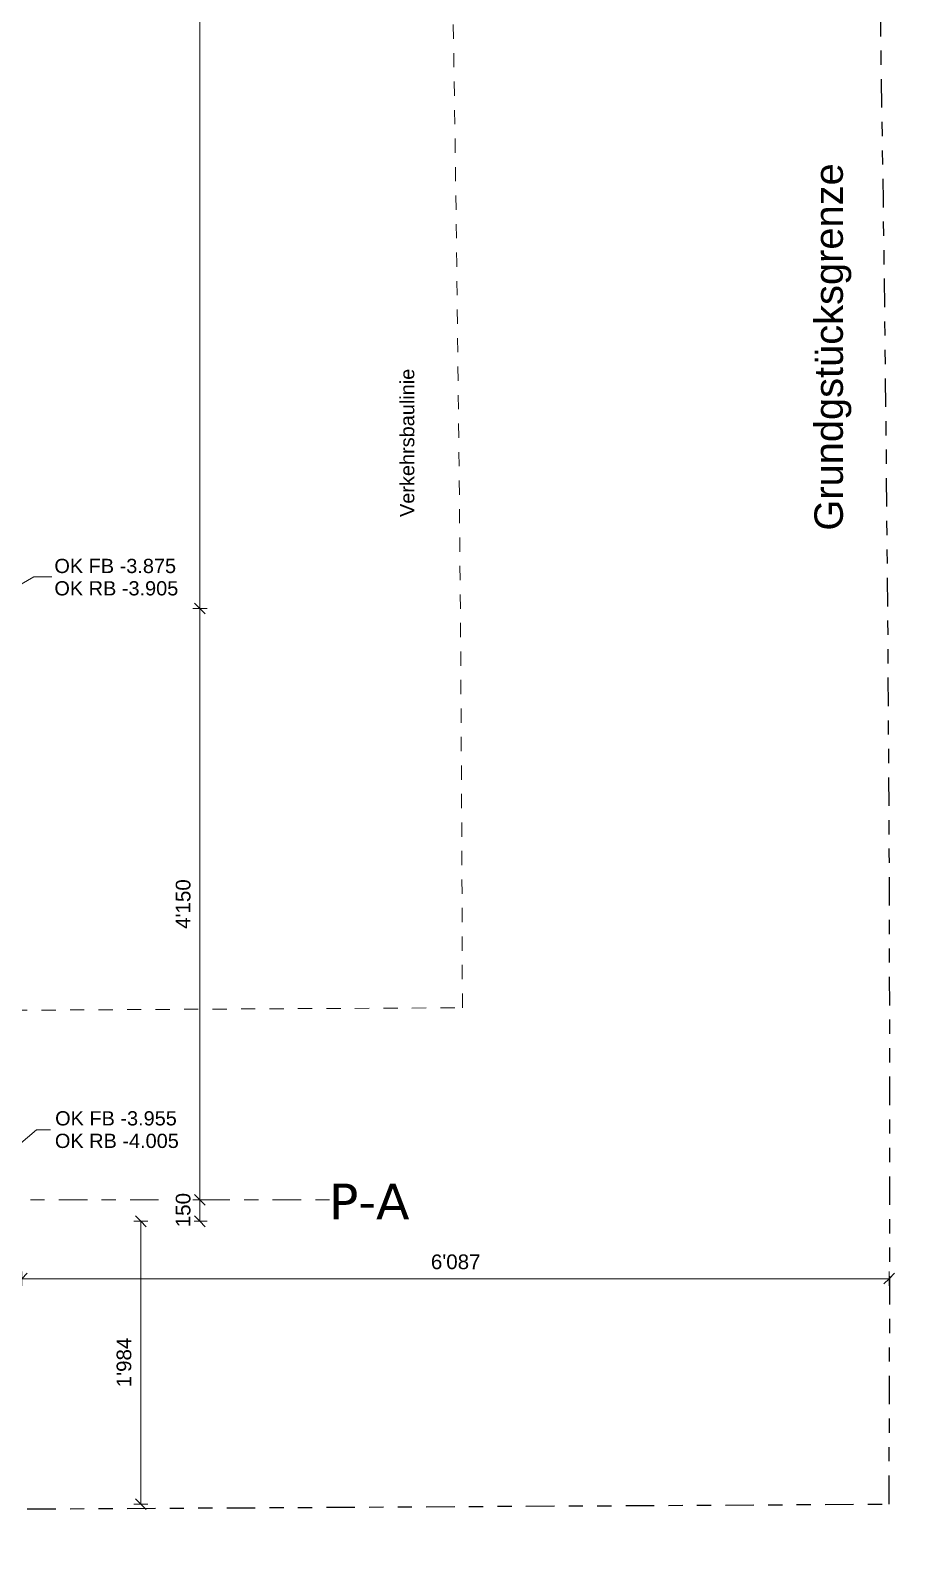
# Model space of a CAD drawing. Header units: metres. Extents: x -35.6 to 33, y -21.5 to 5.9.
# Drawn here: x 25.81 to 31.88, y -20.09 to -9.38 of the extents above; entities that cross this region are included whole.
import ezdxf

# ---------------------------------------------------------------- set-up
doc = ezdxf.new("R2010")
doc.units = ezdxf.units.M
for name, pattern in [('_Grundgrenze_', [0.45, 0.2, -0.05, 0.05, -0.05, 0.05, -0.05]), ('_Rasterlinie_', [0.375, 0.2, -0.05, 0.075, -0.05]), ('_Strichliert - Fein_', [0.15, 0.1, -0.05])]:
    doc.linetypes.add(name, pattern=pattern)
for name, color, linetype, lineweight in [('A-____-____-DIMS', 7, 'Continuous', 5), ('A-____-____-DIMS-50', 7, 'Continuous', 5), ('G-____-____-DIMS', 7, 'Continuous', 5), ('S-GRID-____-OTLN', 7, 'Continuous', 5), ('Text', 7, 'Continuous', 5)]:
    doc.layers.add(name, color=color, linetype=linetype, lineweight=lineweight)
for name, color, linetype, lineweight, true_color in [('A-DETL-____-OTLN', 5, 'Continuous', 9, 0x0000ff), ('C-PROP-LINE-OTLN', 7, '_Grundgrenze_', 25, 0x800000), ('S-GRID-____-IDEN', 7, 'Continuous', 9, 0x5555aa)]:
    doc.layers.add(name, color=color, linetype=linetype, lineweight=lineweight, true_color=true_color)
doc.styles.add('Arial', font='arial.ttf', dxfattribs={"height": 0.1})
doc.styles.add('Arial_6', font='arial.ttf', dxfattribs={"height": 0.2})
doc.styles.add('Arial_B', font='arial.ttf', dxfattribs={"height": 0.103175})
doc.styles.add('Verdana_B', font='verdana.ttf', dxfattribs={"height": 0.25})
doc.dimstyles.new('SUB_Rohbau', dxfattribs={"dimscale": 0.3048, "dimtxt": 0.102026, "dimasz": 0.246063, "dimexe": 0.164042, "dimexo": 0.0625, "dimgap": 0.123031, "dimtad": 1, "dimdec": 0, "dimlfac": 1000, "dimzin": 0, "dimdsep": 46, "dimtxsty": 'Arial_B', "dimblk1": 'OBLIQUE', "dimblk2": 'OBLIQUE', "dimsah": 1, "dimcen": 0.09, "dimazin": 0, "dimtfac": 1, "dimtdec": 4, "dimtix": 1, "dimtmove": 0, "dimatfit": 3, "dimfxl": 0.164042, "dimfxlon": 1, "dimtvp": 1, "dimtfill": 1, "dimtolj": 1, "dimtzin": 0, "dimarcsym": 2})

# ---------------------------------------------------------------- blocks, each defined once
blk = doc.blocks.new('Family - ___-13919876--01_UG_OK_FFB_AF_ru')
at = {"layer": 'C-PROP-LINE-OTLN'}
blk.add_line((-33.709, -20.085), (31.839, -19.718), dxfattribs=at)
blk.add_arc((-457.912, -17.292), 489.757, 359.71622, 2.56917, dxfattribs=at)
blk = doc.blocks.new('DIMBLOCK17--01_UG_OK_FFB_AF_ru')
at = {"layer": 'A-____-____-DIMS-50'}
for p, q in [((27.002, -17.583), (26.964, -17.546)), ((27.002, -17.583), (26.952, -17.583)), ((27.002, -17.733), (27.002, -17.583)), ((27.002, -17.583), (27.039, -17.621)), ((27.002, -17.583), (27.052, -17.583)), ((27.002, -17.733), (26.952, -17.733)), ((27.002, -17.733), (26.964, -17.696)), ((27.002, -17.733), (27.039, -17.771)), ((27.002, -17.733), (27.052, -17.733))]:
    blk.add_line(p, q, dxfattribs=at)
at = {"layer": 'A-____-____-DIMS-50', "color": 0, "insert": (26.832, -17.775), "char_height": 0.1032, "width": 0.27984, "attachment_point": 1, "rotation": 90, "line_spacing_factor": 0.941778, "style": 'Arial_B', "bg_fill": 3, "box_fill_scale": 1.25, "bg_fill_color": 256, "bg_fill_true_color": 13158600, "bg_fill_transparency": 0}
blk.add_mtext('150', dxfattribs=at)
blk = doc.blocks.new('_Oblique')
at = {"color": 0, "linetype": 'ByBlock', "lineweight": -2}
blk.add_line((-0.5, -0.5), (0.5, 0.5), dxfattribs=at)
blk = doc.blocks.new('DIMBLOCK18--01_UG_OK_FFB_AF_ru')
at = {"layer": 'A-____-____-DIMS-50'}
for p, q in [((27.002, -13.433), (26.952, -13.433)), ((27.002, -13.433), (26.964, -13.396)), ((27.002, -17.583), (27.002, -13.433)), ((27.002, -13.433), (27.039, -13.471)), ((27.002, -13.433), (27.052, -13.433)), ((27.002, -17.583), (26.964, -17.546)), ((27.002, -17.583), (26.952, -17.583)), ((27.002, -17.583), (27.039, -17.621)), ((27.002, -17.583), (27.052, -17.583))]:
    blk.add_line(p, q, dxfattribs=at)
at = {"layer": 'A-____-____-DIMS-50', "color": 0, "insert": (26.832, -15.681), "char_height": 0.1032, "width": 0.41393, "attachment_point": 1, "rotation": 90, "line_spacing_factor": 0.941778, "style": 'Arial_B', "bg_fill": 3, "box_fill_scale": 1.25, "bg_fill_color": 256, "bg_fill_true_color": 13158600, "bg_fill_transparency": 0}
blk.add_mtext("4'150", dxfattribs=at)
blk = doc.blocks.new('DIMBLOCK19--01_UG_OK_FFB_AF_ru')
at = {"layer": 'A-____-____-DIMS-50'}
for p, q in [((27.002, -4.623), (26.964, -4.586)), ((27.002, -4.623), (26.952, -4.623)), ((27.002, -13.433), (27.002, -4.623)), ((27.002, -4.623), (27.039, -4.661)), ((27.002, -4.623), (27.052, -4.623)), ((27.002, -13.433), (26.952, -13.433)), ((27.002, -13.433), (26.964, -13.396)), ((27.002, -13.433), (27.039, -13.471)), ((27.002, -13.433), (27.052, -13.433))]:
    blk.add_line(p, q, dxfattribs=at)
at = {"layer": 'A-____-____-DIMS-50', "color": 0, "insert": (26.832, -9.201), "char_height": 0.1032, "width": 0.41393, "attachment_point": 1, "rotation": 90, "line_spacing_factor": 0.941778, "style": 'Arial_B', "bg_fill": 3, "box_fill_scale": 1.25, "bg_fill_color": 256, "bg_fill_true_color": 13158600, "bg_fill_transparency": 0}
blk.add_mtext("8'810", dxfattribs=at)
blk = doc.blocks.new('DIMBLOCK23--01_UG_OK_FFB_AF_ru')
at = {"layer": 'A-____-____-DIMS-50'}
for p, q in [((26.587, -17.733), (26.537, -17.733)), ((26.587, -17.733), (26.549, -17.696)), ((26.587, -19.718), (26.587, -17.733)), ((26.587, -17.733), (26.624, -17.771)), ((26.587, -17.733), (26.637, -17.733)), ((26.587, -19.718), (26.549, -19.68)), ((26.587, -19.718), (26.537, -19.718)), ((26.587, -19.718), (26.624, -19.755)), ((26.587, -19.718), (26.637, -19.718))]:
    blk.add_line(p, q, dxfattribs=at)
at = {"layer": 'A-____-____-DIMS-50', "color": 0, "insert": (26.417, -18.898), "char_height": 0.1032, "width": 0.41393, "attachment_point": 1, "rotation": 90, "line_spacing_factor": 0.941778, "style": 'Arial_B', "bg_fill": 3, "box_fill_scale": 1.25, "bg_fill_color": 256, "bg_fill_true_color": 13158600, "bg_fill_transparency": 0}
blk.add_mtext("1'984", dxfattribs=at)
blk = doc.blocks.new('DIMBLOCK24--01_UG_OK_FFB_AF_ru')
at = {"layer": 'A-____-____-DIMS-50'}
for p, q in [((25.752, -18.136), (25.752, -18.086)), ((31.839, -18.136), (31.839, -18.086)), ((25.752, -18.136), (25.714, -18.173)), ((25.752, -18.136), (25.789, -18.098)), ((25.752, -18.136), (31.839, -18.136)), ((25.752, -18.136), (25.752, -18.186)), ((31.839, -18.136), (31.802, -18.173)), ((31.839, -18.136), (31.877, -18.098)), ((31.839, -18.136), (31.839, -18.186))]:
    blk.add_line(p, q, dxfattribs=at)
at = {"layer": 'A-____-____-DIMS-50', "color": 0, "insert": (28.623, -17.966), "char_height": 0.1032, "width": 0.41393, "attachment_point": 1, "line_spacing_factor": 0.941778, "style": 'Arial_B', "bg_fill": 3, "box_fill_scale": 1.25, "bg_fill_color": 256, "bg_fill_true_color": 13158600, "bg_fill_transparency": 0}
blk.add_mtext("6'087", dxfattribs=at)

msp = doc.modelspace()

# ---------------------------------------------------------------- linework, layer by layer
at = {"layer": 'A-DETL-____-OTLN', "color": 30, "linetype": '_Strichliert - Fein_', "true_color": 0xff8000}
msp.add_line((-33.7089, -16.5854), (28.844, -16.2345), dxfattribs=at)
at = {"layer": 'A-DETL-____-OTLN', "color": 133, "linetype": '_Strichliert - Fein_', "true_color": 0x4cc3d9}
msp.add_arc((-457.9118, -17.292), 486.757, 0.124479, 2.58501, dxfattribs=at)
at = {"layer": 'G-____-____-DIMS'}
for p, q in [((25.452, -13.4321), (25.8362, -13.2103)), ((25.8362, -13.2103), (25.9613, -13.2103)), ((25.452, -17.4334), (25.8556, -17.0916)), ((25.8556, -17.0916), (25.954, -17.0916))]:
    msp.add_line(p, q, dxfattribs=at)
at = {"layer": 'S-GRID-____-OTLN', "color": 8, "linetype": '_Rasterlinie_', "true_color": 0x808080}
msp.add_line((-34.988, -17.5834), (27.9515, -17.5834), dxfattribs=at)

# ---------------------------------------------------------------- block references
at = {"layer": 'C-PROP-LINE-OTLN'}
msp.add_blockref('Family - ___-13919876--01_UG_OK_FFB_AF_ru', (0, 0), dxfattribs=at)

# ---------------------------------------------------------------- texts
at = {"layer": 'S-GRID-____-IDEN', "color": 8, "lineweight": 5, "true_color": 0x808080, "insert": (27.9075, -17.4689), "char_height": 0.25, "width": 0.829747, "attachment_point": 1, "style": 'Verdana_B'}
msp.add_mtext('P-A', dxfattribs=at)
at = {"layer": 'Text', "color": 11, "true_color": 0xff8040, "insert": (31.3145, -12.8864), "char_height": 0.2, "width": 3.138607, "attachment_point": 1, "rotation": 90, "style": 'Arial_6'}
msp.add_mtext('Grundgstücksgrenze', dxfattribs=at)
at = {"layer": 'Text', "color": 133, "true_color": 0x4cc3d9, "insert": (28.4065, -12.7906), "char_height": 0.1, "width": 1.294725, "attachment_point": 1, "rotation": 90, "style": 'Arial'}
msp.add_mtext('Verkehrsbaulinie', dxfattribs=at)

# ---------------------------------------------------------------- next in the draw order: dimensions: what is measured, and where the dimension line sits
at = {"layer": 'A-____-____-DIMS'}
for base, p1, p2, override, picture, middle in [((27.002, -17.5834), (26.952, -17.7334), (26.952, -17.5834), {"dimpost": '<>', "dimfxl": 0.15}, 'DIMBLOCK17--01_UG_OK_FFB_AF_ru', (26.9118, -17.6584)), ((26.5866, -17.7334), (26.6366, -19.7177), (26.5366, -17.7334), {"dimpost": '<>', "dimfxl": 1.986821}, 'DIMBLOCK23--01_UG_OK_FFB_AF_ru', (26.4964, -18.7256))]:
    dim = msp.add_linear_dim(base=base, p1=p1, p2=p2, angle=90, dimstyle='SUB_Rohbau', override=override, dxfattribs=at)
    dim.commit()
    dim.dimension.update_dxf_attribs({"geometry": picture, "text_midpoint": middle})

# ---------------------------------------------------------------- next in the draw order: dimensions: what is measured, and where the dimension line sits
dim = msp.add_linear_dim(base=(27.002, -13.4334), p1=(26.952, -17.5834), p2=(26.952, -13.4334), angle=90, dimstyle='SUB_Rohbau', override={"dimpost": '<>', "dimfxl": 4.15}, dxfattribs=at)
dim.commit()
dim.dimension.update_dxf_attribs({"geometry": 'DIMBLOCK18--01_UG_OK_FFB_AF_ru', "text_midpoint": (26.9118, -15.5084)})
dim = msp.add_linear_dim(base=(31.8391, -18.1358), p1=(25.752, -18.0858), p2=(31.8391, -18.1858), dimstyle='SUB_Rohbau', override={"dimpost": '<>', "dimfxl": 6.087983}, dxfattribs=at)
dim.commit()
dim.dimension.update_dxf_attribs({"geometry": 'DIMBLOCK24--01_UG_OK_FFB_AF_ru', "text_midpoint": (28.7956, -18.0456)})

# ---------------------------------------------------------------- next in the draw order: texts
at = {"layer": 'G-____-____-DIMS', "char_height": 0.1, "attachment_point": 1, "line_spacing_factor": 0.941778, "style": 'Arial'}
for s, insert, width in [('OK FB -3.955', (25.9857, -16.9606), 1.021033), ('OK RB -4.005', (25.9841, -17.1187), 1.039397)]:
    msp.add_mtext(s, dxfattribs=dict(at, insert=insert, width=width))

# ---------------------------------------------------------------- next in the draw order: dimensions: what is measured, and where the dimension line sits
at = {"layer": 'A-____-____-DIMS'}
dim = msp.add_linear_dim(base=(27.002, -4.6234), p1=(26.952, -13.4334), p2=(26.952, -4.6234), angle=90, dimstyle='SUB_Rohbau', override={"dimpost": '<>', "dimfxl": 8.81}, dxfattribs=at)
dim.commit()
dim.dimension.update_dxf_attribs({"geometry": 'DIMBLOCK19--01_UG_OK_FFB_AF_ru', "text_midpoint": (26.9118, -9.0284)})

# ---------------------------------------------------------------- next in the draw order: texts
at = {"layer": 'G-____-____-DIMS', "insert": (25.9804, -13.0841), "char_height": 0.1, "width": 1.039397, "attachment_point": 1, "line_spacing_factor": 0.941778, "style": 'Arial'}
msp.add_mtext('OK FB -3.875\\POK RB -3.905', dxfattribs=at)

doc.saveas('drawing.dxf')
